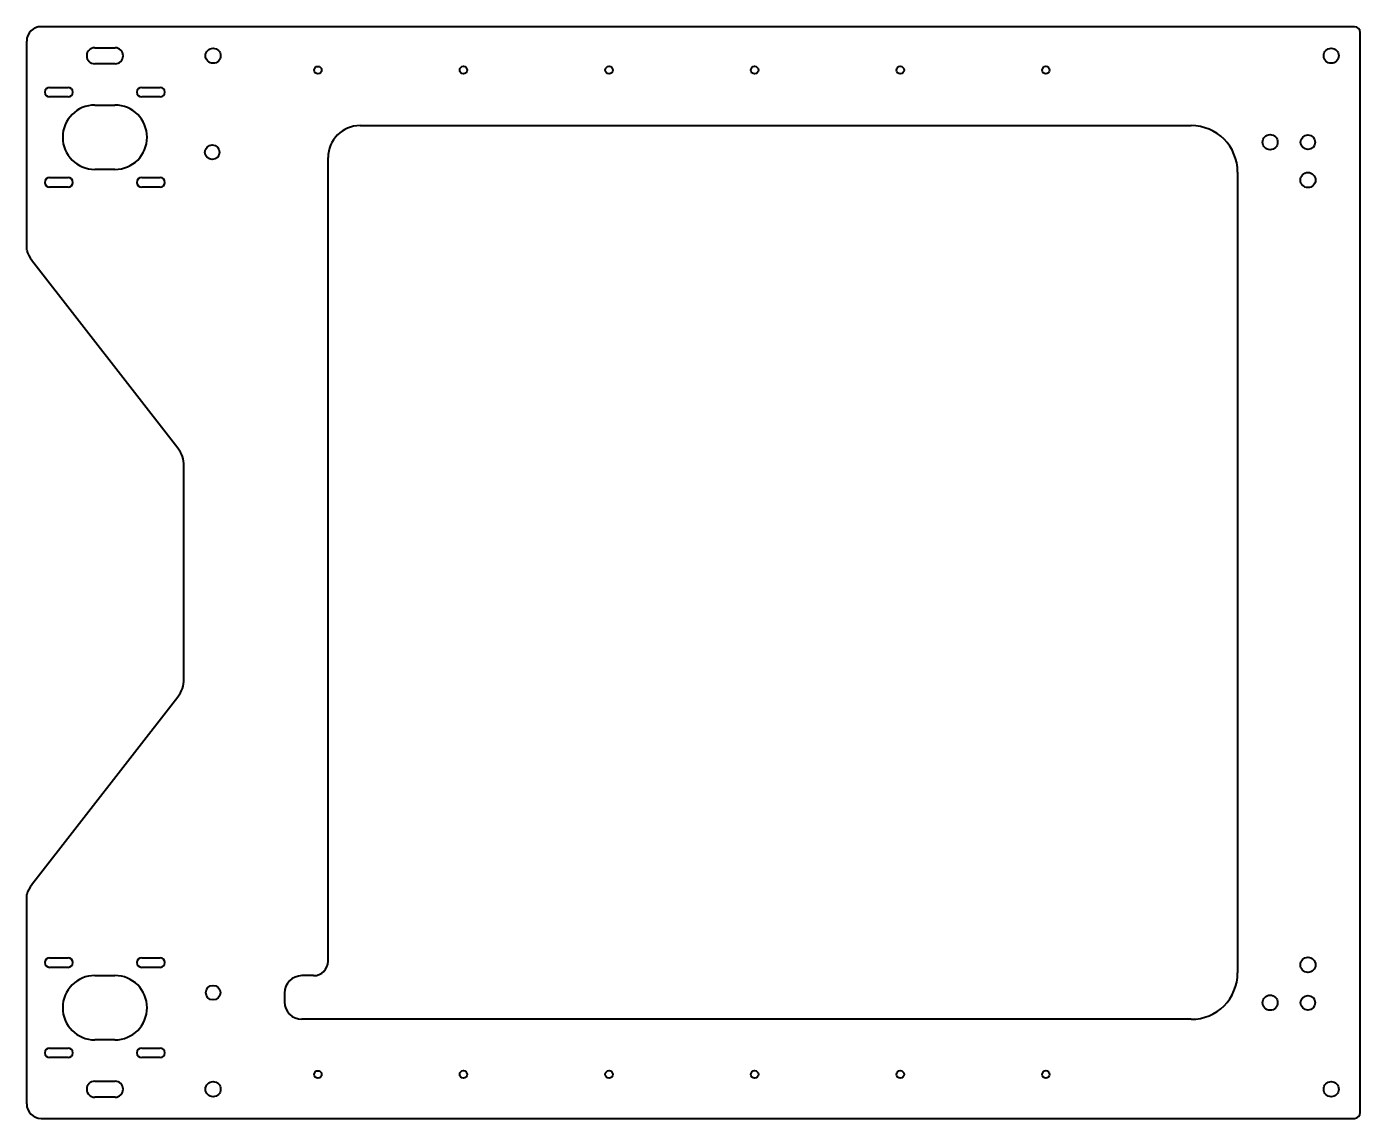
# Model space of a CAD drawing. Header units: inches. Extents: x -219 to 239, y -269 to 106.
import ezdxf

# ---------------------------------------------------------------- set-up
doc = ezdxf.new("R2010")
doc.units = ezdxf.units.IN
doc.header["$MEASUREMENT"] = 0
doc.layers.add('Visible', color=7, linetype='Continuous', lineweight=40)

msp = doc.modelspace()

# ---------------------------------------------------------------- linework, layer by layer
at = {"layer": 'Visible'}
for p, q in [((237.27, 105.82), (-213.73, 105.82)), ((-218.73, 28.99), (-218.73, 100.82)), ((239.27, -267.18), (239.27, 103.82)), ((-195.37, 98.58), (-188.37, 98.58)), ((-188.37, 93.08), (-195.37, 93.08)), ((-210.86, 84.98), (-204.51, 84.98)), ((-179.24, 84.98), (-172.89, 84.98)), ((-204.51, 81.68), (-210.86, 81.68)), ((-195.32, 78.88), (-188.42, 78.88)), ((-172.89, 81.68), (-179.24, 81.68)), ((-104.22, 71.83), (181.14, 71.83)), ((-115.22, -215.17), (-115.22, 60.83)), ((-188.42, 56.78), (-195.32, 56.78)), ((197.14, 55.83), (197.14, -219.17)), ((-210.86, 53.98), (-204.51, 53.98)), ((-204.51, 50.68), (-210.86, 50.68)), ((-179.24, 53.98), (-172.89, 53.98)), ((-172.89, 50.68), (-179.24, 50.68)), ((-166.82, -38.96), (-217.02, 25.63)), ((-164.72, -118.24), (-164.72, -45.09)), ((-217.02, -188.96), (-166.82, -124.37)), ((-218.73, -264.18), (-218.73, -192.32)), ((-210.86, -214.02), (-204.51, -214.02)), ((-179.24, -214.02), (-172.89, -214.02)), ((-204.51, -217.32), (-210.86, -217.32)), ((-172.89, -217.32), (-179.24, -217.32)), ((-195.32, -220.12), (-188.42, -220.12)), ((-120.22, -220.17), (-124.22, -220.17)), ((-130.22, -226.17), (-130.22, -229.17)), ((181.14, -235.17), (-124.22, -235.17)), ((-188.42, -242.22), (-195.32, -242.22)), ((-210.86, -245.02), (-204.51, -245.02)), ((-179.24, -245.02), (-172.89, -245.02)), ((-204.51, -248.32), (-210.86, -248.32)), ((-172.89, -248.32), (-179.24, -248.32)), ((-195.37, -256.42), (-188.37, -256.42)), ((-188.37, -261.92), (-195.37, -261.92)), ((-213.73, -269.18), (237.27, -269.18))]:
    msp.add_line(p, q, dxfattribs=at)
for centre, radius in [((-154.72, 95.83), 2.6), ((229.28, 95.83), 2.6), ((-118.73, 90.89), 1.3), ((-68.73, 90.9), 1.3), ((-18.73, 90.91), 1.3), ((31.27, 90.92), 1.3), ((81.27, 90.92), 1.3), ((131.27, 90.93), 1.3), ((208.28, 66.13), 2.6), ((-155.02, 62.68), 2.5), ((221.28, 66.13), 2.5), ((221.28, 53.13), 2.6), ((221.28, -216.47), 2.6), ((-154.72, -226.01), 2.5), ((208.28, -229.47), 2.6), ((221.28, -229.47), 2.5), ((-118.73, -254.11), 1.3), ((-68.73, -254.1), 1.3), ((-18.73, -254.09), 1.3), ((31.27, -254.08), 1.3), ((81.27, -254.08), 1.3), ((131.27, -254.07), 1.3), ((-154.72, -259.17), 2.6), ((229.28, -259.17), 2.6)]:
    msp.add_circle(centre, radius, dxfattribs=at)
for centre, radius, start, end in [((-213.73, 100.82), 5, 90, 180), ((237.27, 103.82), 2, 0, 90), ((-195.37, 95.83), 2.75, 90, 270), ((-188.37, 95.83), 2.75, 270, 90), ((-210.86, 83.33), 1.65, 90, 270), ((-204.51, 83.33), 1.65, 270, 90), ((-179.24, 83.33), 1.65, 90, 270), ((-172.89, 83.33), 1.65, 270, 90), ((-195.32, 67.83), 11.05, 90, 270), ((-188.42, 67.83), 11.05, 270, 90), ((-104.22, 60.83), 11, 90, 180), ((181.14, 55.83), 16, 0, 90), ((-210.86, 52.33), 1.65, 90, 270), ((-204.51, 52.33), 1.65, 270, 90), ((-179.24, 52.33), 1.65, 90, 270), ((-172.89, 52.33), 1.65, 270, 90), ((-209.12, 31.76), 10, 196.1106, 217.8547), ((-174.72, -45.09), 10, 0, 37.8547), ((-174.72, -118.24), 10, 322.1453, 0), ((-209.12, -195.09), 10, 142.1453, 163.8894), ((-210.86, -215.67), 1.65, 90, 270), ((-204.51, -215.67), 1.65, 270, 90), ((-179.24, -215.67), 1.65, 90, 270), ((-172.89, -215.67), 1.65, 270, 90), ((-120.22, -215.17), 5, 270, 0), ((181.14, -219.17), 16, 270, 0), ((-195.32, -231.17), 11.05, 90, 270), ((-188.42, -231.17), 11.05, 270, 90), ((-124.22, -226.17), 6, 90, 180), ((-124.22, -229.17), 6, 180, 270), ((-210.86, -246.67), 1.65, 90, 270), ((-204.51, -246.67), 1.65, 270, 90), ((-179.24, -246.67), 1.65, 90, 270), ((-172.89, -246.67), 1.65, 270, 90), ((-195.37, -259.17), 2.75, 90, 270), ((-188.37, -259.17), 2.75, 270, 90), ((-213.73, -264.18), 5, 180, 270), ((237.27, -267.18), 2, 270, 0)]:
    msp.add_arc(centre, radius, start, end, dxfattribs=at)

doc.saveas('drawing.dxf')
